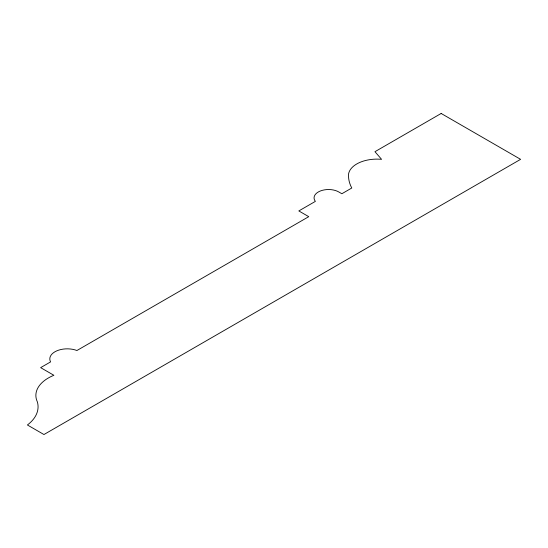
<?xml version="1.0" encoding="UTF-8"?>
<svg xmlns="http://www.w3.org/2000/svg" width="548" height="548" viewBox="0 0 548 548"><rect width="100%" height="100%" fill="white"/><g stroke="black" fill="none" stroke-linecap="round" stroke-linejoin="round"><path stroke-width="0.82" d="M441.161 113.47L374.955 151.693L381.579 159.338A28.523 16.467 0 0 0 348.583 177.278A71.178 41.093 0 0 0 351.789 188.005L341.856 193.739L339.027 192.101A14.501 8.371 0 0 0 320.409 190.971A14.501 8.371 0 0 0 315.374 201.383L298.824 210.932L308.757 216.666L76.932 350.508A17.488 10.097 0 0 0 56.793 350.85A17.488 10.097 0 0 0 50.574 361.906L40.641 367.64L53.882 375.284A42.717 24.667 0 0 0 37.326 401.78A51.745 29.873 0 0 1 27.407 424.974L43.95 434.53L520.6 159.338L441.161 113.47"/></g></svg>
